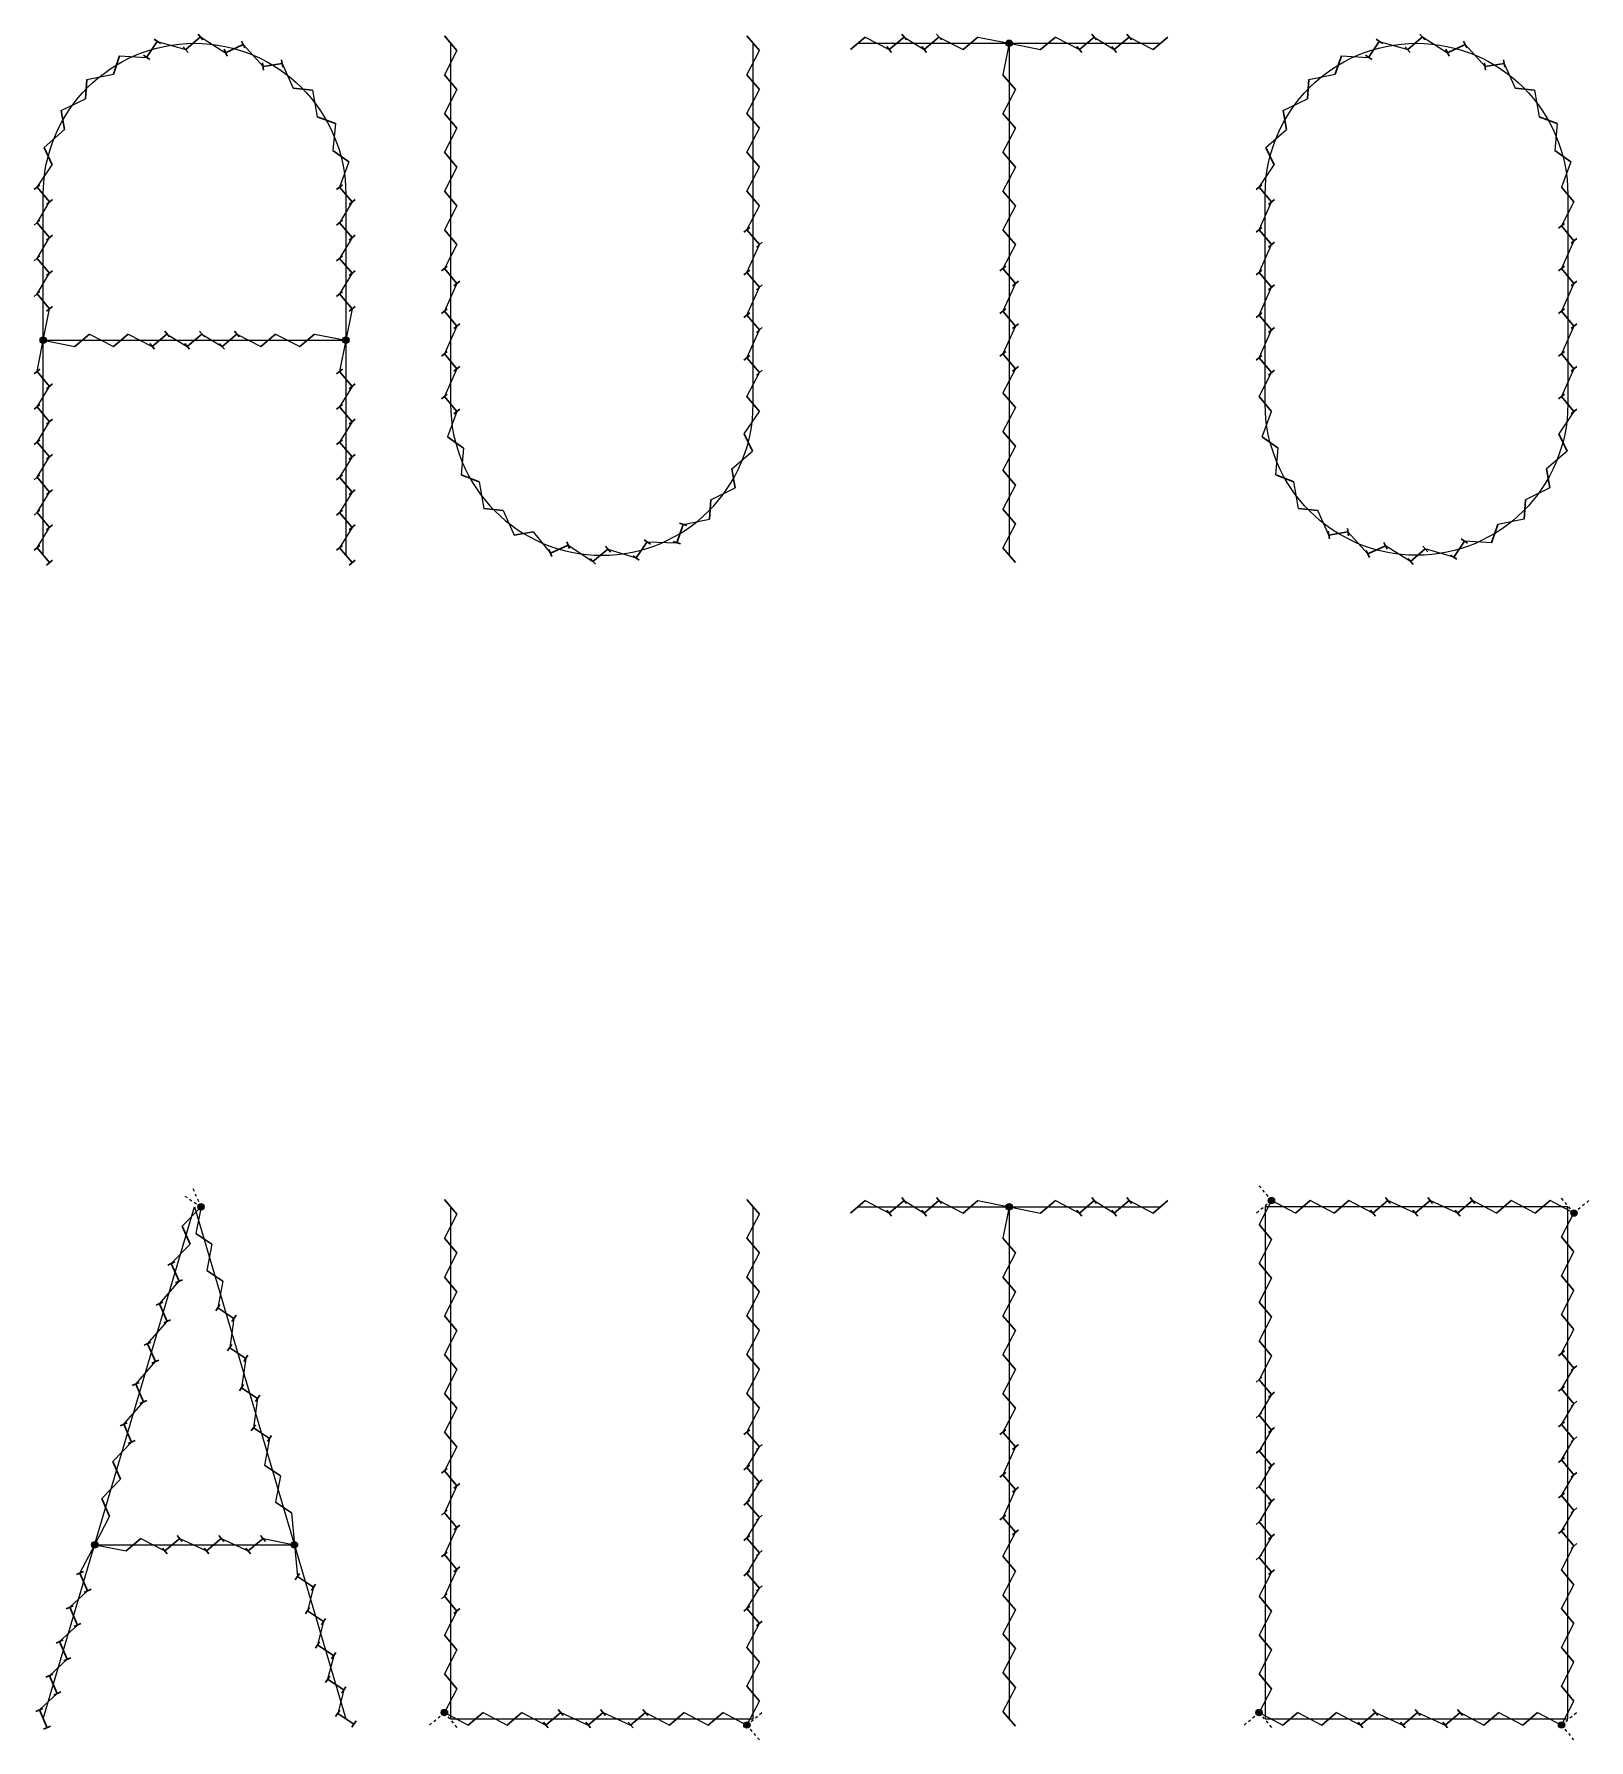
# Model space of a CAD drawing. Header units: millimetres. Extents: x -1 to 575, y -99 to 129.
# Drawn here: x -0.7 to 119.5, y -91.6 to 40.3 of the extents above; entities that cross this region are included whole.
import ezdxf

# ---------------------------------------------------------------- set-up
doc = ezdxf.new("R2010")
doc.units = ezdxf.units.MM
doc.layers.add('AUTOSTITCH', color=7, linetype='Continuous')
doc.layers.add('AUTOSTITCH_STITCHES', color=7, linetype='Continuous')
doc.layers.add('SHOWCASE_GUIDES', color=8, linetype='Continuous', plot=False)

# ---------------------------------------------------------------- blocks, each defined once
blk = doc.blocks.new('ST-8')
at = {"layer": 'AUTOSTITCH', "color": 7, "lineweight": 30}
for p, q in [((7.99, 38.5), (8.82, 39.75)), ((11.02, 39.11), (12.16, 40.09)), ((5.42, 37.21), (5.9, 38.63)), ((14.1, 38.87), (15.46, 39.5)), ((17, 37.8), (18.48, 38.04)), ((3.26, 35.31), (3.37, 36.8)), ((19.34, 36.13), (20.83, 35.98)), ((1.65, 32.92), (1.38, 34.39)), ((21.18, 33.92), (22.59, 33.39)), ((0.7, 30.2), (0.06, 31.55)), ((22.4, 31.31), (23.63, 30.44)), ((0.48, 27.33), (-0.48, 28.47)), ((22.92, 28.47), (23.88, 27.33)), ((0.48, 24.57), (-0.48, 25.72)), ((22.92, 25.72), (23.88, 24.57)), ((0.48, 21.81), (-0.48, 22.96)), ((22.92, 22.96), (23.88, 21.81)), ((0.48, 19.06), (-0.48, 20.21)), ((22.92, 20.21), (23.88, 19.06)), ((2.43, 16.15), (3.57, 17.11)), ((5.43, 16.15), (6.57, 17.11)), ((8.43, 16.15), (9.57, 17.11)), ((11.13, 16.15), (12.27, 17.11)), ((13.83, 16.15), (14.97, 17.11)), ((16.83, 16.15), (17.97, 17.11)), ((19.83, 16.15), (20.97, 17.11)), ((0.48, 13.06), (-0.48, 14.21)), ((22.92, 14.21), (23.88, 13.06)), ((0.48, 10.33), (-0.48, 11.48)), ((22.92, 11.48), (23.88, 10.33)), ((0.48, 7.6), (-0.48, 8.75)), ((22.92, 8.75), (23.88, 7.6)), ((0.48, 4.88), (-0.48, 6.03)), ((22.92, 6.03), (23.88, 4.88)), ((0.48, 2.15), (-0.48, 3.3)), ((22.92, 3.3), (23.88, 2.15)), ((0.48, -0.57), (-0.48, 0.57)), ((22.92, 0.57), (23.88, -0.57))]:
    blk.add_line(p, q, dxfattribs=at)
for points in [[(8.58, 39.91), (9.07, 39.59)], [(11.97, 40.31), (12.35, 39.86)], [(15.34, 39.77), (15.58, 39.24)], [(7.75, 38.67), (8.24, 38.34)], [(10.83, 39.33), (11.21, 38.89)], [(13.98, 39.14), (14.22, 38.61)], [(18.43, 38.33), (18.53, 37.75)], [(16.95, 38.09), (17.04, 37.52)], [(-0.71, 28.29), (-0.26, 28.66)], [(23.14, 28.66), (22.69, 28.29)], [(0.26, 27.14), (0.71, 27.51)], [(24.11, 27.51), (23.66, 27.14)], [(-0.71, 25.53), (-0.26, 25.91)], [(23.14, 25.91), (22.69, 25.53)], [(0.26, 24.38), (0.71, 24.76)], [(24.11, 24.76), (23.66, 24.38)], [(-0.71, 22.77), (-0.26, 23.15)], [(23.14, 23.15), (22.69, 22.77)], [(0.26, 21.63), (0.71, 22)], [(24.11, 22), (23.66, 21.63)], [(-0.71, 20.02), (-0.26, 20.39)], [(23.14, 20.39), (22.69, 20.02)], [(0.26, 18.87), (0.71, 19.25)], [(24.11, 19.25), (23.66, 18.87)], [(9.39, 17.34), (9.76, 16.89)], [(12.09, 17.34), (12.46, 16.89)], [(14.79, 17.34), (15.16, 16.89)], [(8.24, 16.37), (8.61, 15.93)], [(10.94, 16.37), (11.31, 15.93)], [(13.64, 16.37), (14.01, 15.93)], [(-0.71, 14.02), (-0.26, 14.39)], [(0.26, 12.87), (0.71, 13.25)], [(23.14, 14.39), (22.69, 14.02)], [(24.11, 13.25), (23.66, 12.87)], [(-0.71, 11.29), (-0.26, 11.67)], [(23.14, 11.67), (22.69, 11.29)], [(0.26, 10.14), (0.71, 10.52)], [(24.11, 10.52), (23.66, 10.14)], [(-0.71, 8.57), (-0.26, 8.94)], [(23.14, 8.94), (22.69, 8.57)], [(0.26, 7.42), (0.71, 7.79)], [(24.11, 7.79), (23.66, 7.42)], [(-0.71, 5.84), (-0.26, 6.22)], [(23.14, 6.22), (22.69, 5.84)], [(0.26, 4.69), (0.71, 5.07)], [(24.11, 5.07), (23.66, 4.69)], [(-0.71, 3.11), (-0.26, 3.49)], [(23.14, 3.49), (22.69, 3.11)], [(0.26, 1.96), (0.71, 2.34)], [(24.11, 2.34), (23.66, 1.96)], [(-0.71, 0.39), (-0.26, 0.76)], [(23.14, 0.76), (22.69, 0.39)], [(0.26, -0.76), (0.71, -0.39)], [(24.11, -0.39), (23.66, -0.76)]]:
    blk.add_lwpolyline(points, dxfattribs=at)
at = {"layer": 'AUTOSTITCH', "color": 7, "lineweight": 0, "const_width": 0.25}
for points in [[(-0.12, 16.63, 1), (0.12, 16.63, 1)], [(23.27, 16.63, 1), (23.52, 16.63, 1)]]:
    blk.add_lwpolyline(points, format="xyb", close=True, dxfattribs=at)
at = {"layer": 'AUTOSTITCH', "color": 7, "lineweight": 0}
for centre in [(0, 16.63), (23.4, 16.63)]:
    blk.add_circle(centre, 0.25, dxfattribs=at)
at = {"layer": 'AUTOSTITCH_STITCHES', "color": 7, "lineweight": 9}
for p, q in [((8.82, 39.75), (11.02, 39.11)), ((12.16, 40.09), (14.1, 38.87)), ((5.9, 38.63), (7.99, 38.5)), ((15.46, 39.5), (17, 37.8)), ((3.37, 36.8), (5.42, 37.21)), ((18.48, 38.04), (19.34, 36.13)), ((20.83, 35.98), (21.18, 33.92)), ((1.38, 34.39), (3.26, 35.31)), ((22.59, 33.39), (22.4, 31.31)), ((0.06, 31.55), (1.65, 32.92)), ((23.63, 30.44), (22.92, 28.47)), ((-0.48, 28.47), (0.7, 30.2)), ((-0.48, 25.72), (0.48, 27.33)), ((23.88, 27.33), (22.92, 25.72)), ((-0.48, 22.96), (0.48, 24.57)), ((23.88, 24.57), (22.92, 22.96)), ((-0.48, 20.21), (0.48, 21.81)), ((23.88, 21.81), (22.92, 20.21)), ((0, 16.63), (0.48, 19.06)), ((23.88, 19.06), (23.4, 16.63)), ((-0.48, 14.21), (0, 16.63)), ((0, 16.63), (2.43, 16.15)), ((3.57, 17.11), (5.43, 16.15)), ((6.57, 17.11), (8.43, 16.15)), ((9.57, 17.11), (11.13, 16.15)), ((12.27, 17.11), (13.83, 16.15)), ((14.97, 17.11), (16.83, 16.15)), ((17.97, 17.11), (19.83, 16.15)), ((20.97, 17.11), (23.4, 16.63)), ((23.4, 16.63), (22.92, 14.21)), ((-0.48, 11.48), (0.48, 13.06)), ((23.88, 13.06), (22.92, 11.48)), ((-0.48, 8.75), (0.48, 10.33)), ((23.88, 10.33), (22.92, 8.75)), ((-0.48, 6.03), (0.48, 7.6)), ((23.88, 7.6), (22.92, 6.03)), ((-0.48, 3.3), (0.48, 4.88)), ((23.88, 4.88), (22.92, 3.3)), ((-0.48, 0.57), (0.48, 2.15)), ((23.88, 2.15), (22.92, 0.57))]:
    blk.add_line(p, q, dxfattribs=at)
blk = doc.blocks.new('ST-9')
at = {"layer": 'AUTOSTITCH', "color": 7, "lineweight": 30}
for p, q in [((31.02, 40.17), (31.98, 39.03)), ((55.38, 39.03), (54.42, 40.17)), ((31.02, 37.17), (31.98, 36.03)), ((55.38, 36.03), (54.42, 37.17)), ((31.02, 34.17), (31.98, 33.03)), ((55.38, 33.03), (54.42, 34.17)), ((31.02, 31.17), (31.98, 30.03)), ((55.38, 30.03), (54.42, 31.17)), ((31.02, 28.17), (31.98, 27.03)), ((55.38, 27.03), (54.42, 28.17)), ((31.02, 25.17), (31.98, 24.03)), ((55.38, 24.03), (54.42, 25.17)), ((31.02, 22.17), (31.98, 21.03)), ((55.38, 20.73), (54.42, 21.87)), ((31.02, 18.87), (31.98, 17.73)), ((55.38, 17.43), (54.42, 18.57)), ((31.02, 15.57), (31.98, 14.43)), ((55.38, 14.13), (54.42, 15.27)), ((31.02, 12.27), (31.98, 11.13)), ((55.38, 11.13), (54.42, 12.27)), ((54.84, 8.05), (54.2, 9.4)), ((31.27, 9.16), (32.5, 8.29)), ((53.52, 5.21), (53.25, 6.68)), ((32.31, 6.21), (33.72, 5.68)), ((51.53, 2.8), (51.64, 4.29)), ((34.07, 3.62), (35.56, 3.47)), ((36.42, 1.56), (37.9, 1.8)), ((49, 0.97), (49.48, 2.39)), ((39.22, 0.17), (40.6, 0.77)), ((42.51, -0.48), (43.67, 0.48)), ((45.85, -0.2), (46.71, 1.03))]:
    blk.add_line(p, q, dxfattribs=at)
for points in [[(54.19, 24.99), (54.64, 25.36)], [(55.16, 23.84), (55.61, 24.21)], [(31.24, 22.36), (30.79, 21.99)], [(32.21, 21.21), (31.76, 20.84)], [(54.19, 21.69), (54.64, 22.06)], [(55.16, 20.54), (55.61, 20.91)], [(31.24, 19.06), (30.79, 18.69)], [(54.19, 18.39), (54.64, 18.76)], [(32.21, 17.91), (31.76, 17.54)], [(55.16, 17.24), (55.61, 17.61)], [(31.24, 15.76), (30.79, 15.39)], [(32.21, 14.61), (31.76, 14.24)], [(54.19, 15.09), (54.64, 15.46)], [(55.16, 13.94), (55.61, 14.31)], [(31.24, 12.46), (30.79, 12.09)], [(32.21, 11.31), (31.76, 10.94)], [(49.21, 2.48), (49.76, 2.29)], [(39.1, 0.44), (39.34, -0.1)], [(40.48, 1.04), (40.71, 0.51)], [(43.48, 0.7), (43.86, 0.25)], [(46.47, 1.2), (46.95, 0.86)], [(48.72, 1.06), (49.27, 0.87)], [(42.33, -0.25), (42.7, -0.7)], [(45.61, -0.04), (46.09, -0.37)]]:
    blk.add_lwpolyline(points, dxfattribs=at)
at = {"layer": 'AUTOSTITCH_STITCHES', "color": 7, "lineweight": 9}
for p, q in [((31.98, 39.03), (31.02, 37.17)), ((54.42, 37.17), (55.38, 39.03)), ((31.98, 36.03), (31.02, 34.17)), ((54.42, 34.17), (55.38, 36.03)), ((31.98, 33.03), (31.02, 31.17)), ((54.42, 31.17), (55.38, 33.03)), ((31.98, 30.03), (31.02, 28.17)), ((54.42, 28.17), (55.38, 30.03)), ((31.98, 27.03), (31.02, 25.17)), ((54.42, 25.17), (55.38, 27.03)), ((31.98, 24.03), (31.02, 22.17)), ((54.42, 21.87), (55.38, 24.03)), ((31.98, 21.03), (31.02, 18.87)), ((54.42, 18.57), (55.38, 20.73)), ((31.98, 17.73), (31.02, 15.57)), ((54.42, 15.27), (55.38, 17.43)), ((31.98, 14.43), (31.02, 12.27)), ((54.42, 12.27), (55.38, 14.13)), ((31.98, 11.13), (31.27, 9.16)), ((54.2, 9.4), (55.38, 11.13)), ((32.5, 8.29), (32.31, 6.21)), ((53.25, 6.68), (54.84, 8.05)), ((33.72, 5.68), (34.07, 3.62)), ((51.64, 4.29), (53.52, 5.21)), ((35.56, 3.47), (36.42, 1.56)), ((49.48, 2.39), (51.53, 2.8)), ((37.9, 1.8), (39.22, 0.17)), ((40.6, 0.77), (42.51, -0.48)), ((43.67, 0.48), (45.85, -0.2)), ((46.71, 1.03), (49, 0.97))]:
    blk.add_line(p, q, dxfattribs=at)
blk = doc.blocks.new('ST-10')
at = {"layer": 'AUTOSTITCH', "color": 7, "lineweight": 30}
for p, q in [((62.43, 39.12), (63.57, 40.08)), ((65.43, 39.12), (66.57, 40.08)), ((68.13, 39.12), (69.27, 40.08)), ((71.13, 39.12), (72.27, 40.08)), ((77.13, 39.12), (78.27, 40.08)), ((80.13, 39.12), (81.27, 40.08)), ((82.83, 39.12), (83.97, 40.08)), ((85.83, 39.12), (86.97, 40.08)), ((74.22, 37.17), (75.18, 36.03)), ((74.22, 34.17), (75.18, 33.03)), ((74.22, 31.17), (75.18, 30.03)), ((74.22, 28.17), (75.18, 27.03)), ((74.22, 25.17), (75.18, 24.03)), ((74.22, 22.17), (75.18, 21.03)), ((74.22, 18.87), (75.18, 17.73)), ((74.22, 15.57), (75.18, 14.43)), ((74.22, 12.57), (75.18, 11.43)), ((74.22, 9.57), (75.18, 8.43)), ((74.22, 6.57), (75.18, 5.43)), ((74.22, 3.57), (75.18, 2.43)), ((74.22, 0.57), (75.18, -0.57))]:
    blk.add_line(p, q, dxfattribs=at)
for points in [[(66.39, 40.31), (66.76, 39.86)], [(69.09, 40.31), (69.46, 39.86)], [(81.09, 40.31), (81.46, 39.86)], [(83.79, 40.31), (84.16, 39.86)], [(65.24, 39.34), (65.61, 38.89)], [(67.94, 39.34), (68.31, 38.89)], [(79.94, 39.34), (80.31, 38.89)], [(82.64, 39.34), (83.01, 38.89)], [(74.44, 22.36), (73.99, 21.99)], [(75.41, 21.21), (74.96, 20.84)], [(74.44, 19.06), (73.99, 18.69)], [(75.41, 17.91), (74.96, 17.54)], [(74.44, 15.76), (73.99, 15.39)], [(75.41, 14.61), (74.96, 14.24)]]:
    blk.add_lwpolyline(points, dxfattribs=at)
at = {"layer": 'AUTOSTITCH', "color": 7, "lineweight": 0, "const_width": 0.25}
blk.add_lwpolyline([(74.58, 39.6, 1), (74.83, 39.6, 1)], format="xyb", close=True, dxfattribs=at)
at = {"layer": 'AUTOSTITCH', "color": 7, "lineweight": 0}
blk.add_circle((74.7, 39.6), 0.25, dxfattribs=at)
at = {"layer": 'AUTOSTITCH_STITCHES', "color": 7, "lineweight": 9}
for p, q in [((63.57, 40.08), (65.43, 39.12)), ((66.57, 40.08), (68.13, 39.12)), ((69.27, 40.08), (71.13, 39.12)), ((72.27, 40.08), (74.7, 39.6)), ((74.7, 39.6), (74.22, 37.17)), ((74.7, 39.6), (77.13, 39.12)), ((78.27, 40.08), (80.13, 39.12)), ((81.27, 40.08), (82.83, 39.12)), ((83.97, 40.08), (85.83, 39.12)), ((75.18, 36.03), (74.22, 34.17)), ((75.18, 33.03), (74.22, 31.17)), ((75.18, 30.03), (74.22, 28.17)), ((75.18, 27.03), (74.22, 25.17)), ((75.18, 24.03), (74.22, 22.17)), ((75.18, 21.03), (74.22, 18.87)), ((75.18, 17.73), (74.22, 15.57)), ((75.18, 14.43), (74.22, 12.57)), ((75.18, 11.43), (74.22, 9.57)), ((75.18, 8.43), (74.22, 6.57)), ((75.18, 5.43), (74.22, 3.57)), ((75.18, 2.43), (74.22, 0.57))]:
    blk.add_line(p, q, dxfattribs=at)
blk = doc.blocks.new('ST-11')
at = {"layer": 'AUTOSTITCH', "color": 7, "lineweight": 30}
for p, q in [((102.49, 38.5), (103.32, 39.75)), ((105.52, 39.11), (106.66, 40.09)), ((99.92, 37.21), (100.4, 38.63)), ((108.6, 38.87), (109.96, 39.5)), ((111.5, 37.8), (112.98, 38.04)), ((97.76, 35.31), (97.87, 36.8)), ((113.84, 36.13), (115.33, 35.98)), ((96.15, 32.92), (95.88, 34.39)), ((115.68, 33.92), (117.09, 33.39)), ((95.2, 30.2), (94.56, 31.55)), ((116.9, 31.31), (118.13, 30.44)), ((94.98, 27.33), (94.02, 28.47)), ((117.42, 28.47), (118.38, 27.33)), ((94.98, 24.03), (94.02, 25.17)), ((117.42, 25.47), (118.38, 24.33)), ((94.98, 20.73), (94.02, 21.87)), ((117.42, 22.17), (118.38, 21.03)), ((94.98, 17.43), (94.02, 18.57)), ((117.42, 18.87), (118.38, 17.73)), ((94.98, 14.13), (94.02, 15.27)), ((117.42, 15.57), (118.38, 14.43)), ((94.98, 11.13), (94.02, 12.27)), ((117.42, 12.27), (118.38, 11.13)), ((117.2, 9.4), (117.84, 8.05)), ((95.5, 8.29), (94.27, 9.16)), ((116.25, 6.68), (116.52, 5.21)), ((96.72, 5.68), (95.31, 6.21)), ((114.64, 4.29), (114.53, 2.8)), ((98.56, 3.47), (97.07, 3.62)), ((100.9, 1.8), (99.42, 1.56)), ((112.48, 2.39), (112, 0.97)), ((103.8, 0.73), (102.44, 0.1)), ((106.88, 0.49), (105.74, -0.49)), ((109.91, 1.1), (109.08, -0.15))]:
    blk.add_line(p, q, dxfattribs=at)
for points in [[(103.08, 39.91), (103.57, 39.59)], [(106.47, 40.31), (106.85, 39.86)], [(109.84, 39.77), (110.08, 39.24)], [(102.25, 38.67), (102.74, 38.34)], [(105.33, 39.33), (105.71, 38.89)], [(108.48, 39.14), (108.72, 38.61)], [(112.93, 38.33), (113.03, 37.75)], [(111.45, 38.09), (111.54, 37.52)], [(93.79, 28.29), (94.24, 28.66)], [(94.76, 27.14), (95.21, 27.51)], [(93.79, 24.99), (94.24, 25.36)], [(117.64, 25.66), (117.19, 25.29)], [(94.76, 23.84), (95.21, 24.21)], [(118.61, 24.51), (118.16, 24.14)], [(93.79, 21.69), (94.24, 22.06)], [(117.64, 22.36), (117.19, 21.99)], [(118.61, 21.21), (118.16, 20.84)], [(94.76, 20.54), (95.21, 20.91)], [(93.79, 18.39), (94.24, 18.76)], [(117.64, 19.06), (117.19, 18.69)], [(94.76, 17.24), (95.21, 17.61)], [(118.61, 17.91), (118.16, 17.54)], [(93.79, 15.09), (94.24, 15.46)], [(117.64, 15.76), (117.19, 15.39)], [(118.61, 14.61), (118.16, 14.24)], [(94.76, 13.94), (95.21, 14.31)], [(117.64, 12.46), (117.19, 12.09)], [(118.61, 11.31), (118.16, 10.94)], [(99.47, 1.27), (99.37, 1.85)], [(100.95, 1.51), (100.86, 2.08)], [(102.56, -0.17), (102.32, 0.36)], [(103.92, 0.46), (103.68, 0.99)], [(107.07, 0.27), (106.69, 0.71)], [(109.32, -0.31), (108.83, 0.01)], [(110.15, 0.93), (109.66, 1.26)], [(105.93, -0.71), (105.55, -0.26)]]:
    blk.add_lwpolyline(points, dxfattribs=at)
at = {"layer": 'AUTOSTITCH_STITCHES', "color": 7, "lineweight": 9}
for p, q in [((103.32, 39.75), (105.52, 39.11)), ((106.66, 40.09), (108.6, 38.87)), ((100.4, 38.63), (102.49, 38.5)), ((109.96, 39.5), (111.5, 37.8)), ((97.87, 36.8), (99.92, 37.21)), ((112.98, 38.04), (113.84, 36.13)), ((115.33, 35.98), (115.68, 33.92)), ((95.88, 34.39), (97.76, 35.31)), ((117.09, 33.39), (116.9, 31.31)), ((94.56, 31.55), (96.15, 32.92)), ((118.13, 30.44), (117.42, 28.47)), ((94.02, 28.47), (95.2, 30.2)), ((94.02, 25.17), (94.98, 27.33)), ((118.38, 27.33), (117.42, 25.47)), ((94.02, 21.87), (94.98, 24.03)), ((118.38, 24.33), (117.42, 22.17)), ((94.02, 18.57), (94.98, 20.73)), ((118.38, 21.03), (117.42, 18.87)), ((94.02, 15.27), (94.98, 17.43)), ((118.38, 17.73), (117.42, 15.57)), ((94.02, 12.27), (94.98, 14.13)), ((118.38, 14.43), (117.42, 12.27)), ((94.27, 9.16), (94.98, 11.13)), ((118.38, 11.13), (117.2, 9.4)), ((95.31, 6.21), (95.5, 8.29)), ((117.84, 8.05), (116.25, 6.68)), ((97.07, 3.62), (96.72, 5.68)), ((116.52, 5.21), (114.64, 4.29)), ((99.42, 1.56), (98.56, 3.47)), ((114.53, 2.8), (112.48, 2.39)), ((102.44, 0.1), (100.9, 1.8)), ((105.74, -0.49), (103.8, 0.73)), ((109.08, -0.15), (106.88, 0.49)), ((112, 0.97), (109.91, 1.1))]:
    blk.add_line(p, q, dxfattribs=at)
blk = doc.blocks.new('ST-18')
at = {"layer": 'AUTOSTITCH', "color": 7, "lineweight": 9}
for p, q in [((10.95, -49.57), (11.13, -49.69)), ((11.31, -49.81), (11.49, -49.93)), ((11.69, -49.22), (11.6, -49.02)), ((11.67, -50.04), (11.85, -50.16)), ((11.86, -49.61), (11.77, -49.42)), ((12.03, -50.01), (11.95, -49.81)), ((12.02, -50.28), (12.2, -50.4)), ((12.2, -50.4), (12.12, -50.2))]:
    blk.add_line(p, q, dxfattribs=at)
at = {"layer": 'AUTOSTITCH', "color": 7, "lineweight": 30}
for p, q in [((11.35, -53.28), (10.75, -51.9)), ((11.8, -52.45), (13.05, -53.28)), ((10.5, -56.15), (9.9, -54.78)), ((12.65, -55.33), (13.9, -56.15)), ((9.58, -59.26), (8.98, -57.89)), ((13.5, -58.2), (14.75, -59.03)), ((8.67, -62.37), (8.07, -61)), ((14.42, -61.3), (15.67, -62.13)), ((7.75, -65.48), (7.15, -64.11)), ((15.33, -64.39), (16.58, -65.22)), ((6.83, -68.59), (6.23, -67.22)), ((16.25, -67.49), (17.5, -68.32)), ((5.98, -71.47), (5.38, -70.09)), ((17.1, -70.37), (18.35, -71.2)), ((5.13, -74.35), (4.53, -72.97)), ((17.95, -73.24), (19.2, -74.07)), ((6.4, -77.02), (7.55, -76.05)), ((9.4, -77.02), (10.55, -76.05)), ((12.63, -77.02), (13.77, -76.05)), ((15.85, -77.02), (17, -76.05)), ((3.43, -80.1), (2.83, -78.73)), ((19.65, -79), (20.9, -79.83)), ((2.65, -82.75), (2.05, -81.37)), ((20.43, -81.65), (21.68, -82.47)), ((1.86, -85.39), (1.26, -84.02)), ((21.21, -84.29), (22.46, -85.12)), ((1.08, -88.04), (0.48, -86.67)), ((21.99, -86.94), (23.24, -87.77)), ((0.3, -90.69), (-0.3, -89.31)), ((22.77, -89.59), (24.03, -90.41))]:
    blk.add_line(p, q, dxfattribs=at)
at = {"layer": 'AUTOSTITCH', "color": 7, "lineweight": 0, "const_width": 0.25}
for points in [[(12.08, -50.4, 1), (12.33, -50.4, 1)], [(3.85, -76.54, 1), (4.1, -76.54, 1)], [(19.3, -76.54, 1), (19.55, -76.54, 1)]]:
    blk.add_lwpolyline(points, format="xyb", close=True, dxfattribs=at)
at = {"layer": 'AUTOSTITCH', "color": 7, "lineweight": 30}
for points in [[(9.64, -54.9), (10.17, -54.66)], [(10.23, -56.27), (10.77, -56.04)], [(8.72, -58.01), (9.25, -57.77)], [(13.66, -57.96), (13.34, -58.45)], [(9.32, -59.38), (9.85, -59.15)], [(14.91, -58.79), (14.59, -59.27)], [(7.8, -61.11), (8.33, -60.88)], [(14.58, -61.05), (14.26, -61.54)], [(15.83, -61.88), (15.51, -62.37)], [(8.4, -62.49), (8.93, -62.26)], [(6.88, -64.22), (7.42, -63.99)], [(15.49, -64.15), (15.17, -64.64)], [(7.48, -65.6), (8.01, -65.37)], [(16.74, -64.98), (16.42, -65.47)], [(5.96, -67.33), (6.5, -67.1)], [(16.41, -67.25), (16.09, -67.73)], [(6.56, -68.71), (7.1, -68.48)], [(17.66, -68.08), (17.34, -68.56)], [(10.36, -75.83), (10.74, -76.28)], [(13.59, -75.83), (13.96, -76.28)], [(16.81, -75.83), (17.18, -76.28)], [(9.22, -76.79), (9.59, -77.24)], [(12.44, -76.79), (12.81, -77.24)], [(15.66, -76.79), (16.04, -77.24)], [(2.56, -78.84), (3.1, -78.61)], [(19.81, -78.75), (19.49, -79.24)], [(3.16, -80.22), (3.7, -79.98)], [(21.06, -79.58), (20.74, -80.07)], [(1.78, -81.49), (2.31, -81.26)], [(20.59, -81.4), (20.27, -81.89)], [(2.38, -82.86), (2.91, -82.63)], [(21.84, -82.23), (21.52, -82.72)], [(1, -84.14), (1.53, -83.9)], [(21.37, -84.05), (21.05, -84.54)], [(1.6, -85.51), (2.13, -85.28)], [(22.62, -84.88), (22.3, -85.36)], [(0.21, -86.78), (0.75, -86.55)], [(22.15, -86.7), (21.83, -87.18)], [(0.81, -88.16), (1.35, -87.92)], [(23.4, -87.52), (23.08, -88.01)], [(-0.57, -89.43), (-0.03, -89.2)], [(22.94, -89.34), (22.61, -89.83)], [(0.03, -90.8), (0.57, -90.57)], [(24.19, -90.17), (23.86, -90.66)]]:
    blk.add_lwpolyline(points, dxfattribs=at)
at = {"layer": 'AUTOSTITCH', "color": 7, "lineweight": 0}
for centre in [(12.2, -50.4), (3.98, -76.54), (19.42, -76.54)]:
    blk.add_circle(centre, 0.25, dxfattribs=at)
at = {"layer": 'AUTOSTITCH_STITCHES', "color": 7, "lineweight": 9}
for p, q in [((10.75, -51.9), (12.2, -50.4)), ((12.2, -50.4), (11.8, -52.45)), ((9.9, -54.78), (11.35, -53.28)), ((13.05, -53.28), (12.65, -55.33)), ((8.98, -57.89), (10.5, -56.15)), ((13.9, -56.15), (13.5, -58.2)), ((8.07, -61), (9.58, -59.26)), ((14.75, -59.03), (14.42, -61.3)), ((7.15, -64.11), (8.67, -62.37)), ((15.67, -62.13), (15.33, -64.39)), ((6.23, -67.22), (7.75, -65.48)), ((16.58, -65.22), (16.25, -67.49)), ((5.38, -70.09), (6.83, -68.59)), ((17.5, -68.32), (17.1, -70.37)), ((18.35, -71.2), (17.95, -73.24)), ((4.53, -72.97), (5.98, -71.47)), ((3.98, -76.54), (5.13, -74.35)), ((19.2, -74.07), (19.42, -76.54)), ((7.55, -76.05), (9.4, -77.02)), ((10.55, -76.05), (12.63, -77.02)), ((13.77, -76.05), (15.85, -77.02)), ((17, -76.05), (19.42, -76.54)), ((2.83, -78.73), (3.98, -76.54)), ((3.98, -76.54), (6.4, -77.02)), ((19.42, -76.54), (19.65, -79)), ((2.05, -81.37), (3.43, -80.1)), ((20.9, -79.83), (20.43, -81.65)), ((1.26, -84.02), (2.65, -82.75)), ((21.68, -82.47), (21.21, -84.29)), ((0.48, -86.67), (1.86, -85.39)), ((22.46, -85.12), (21.99, -86.94)), ((-0.3, -89.31), (1.08, -88.04)), ((23.24, -87.77), (22.77, -89.59))]:
    blk.add_line(p, q, dxfattribs=at)
blk = doc.blocks.new('ST-19')
at = {"layer": 'AUTOSTITCH', "color": 7, "lineweight": 30}
for p, q in [((31.02, -49.83), (31.98, -50.97)), ((55.38, -50.97), (54.42, -49.83)), ((31.02, -52.83), (31.98, -53.97)), ((55.38, -53.97), (54.42, -52.83)), ((31.02, -55.83), (31.98, -56.97)), ((55.38, -56.97), (54.42, -55.83)), ((31.02, -58.83), (31.98, -59.97)), ((55.38, -59.97), (54.42, -58.83)), ((31.02, -61.83), (31.98, -62.97)), ((55.38, -62.97), (54.42, -61.83)), ((31.02, -64.83), (31.98, -65.97)), ((55.38, -65.97), (54.42, -64.83)), ((31.02, -67.83), (31.98, -68.97)), ((55.38, -68.97), (54.42, -67.83)), ((31.02, -70.83), (31.98, -71.97)), ((55.38, -71.71), (54.42, -70.56)), ((55.38, -74.44), (54.42, -73.29)), ((31.02, -74.06), (31.98, -75.21)), ((55.38, -77.17), (54.42, -76.02)), ((31.02, -77.29), (31.98, -78.44)), ((55.38, -79.9), (54.42, -78.75)), ((31.02, -80.52), (31.98, -81.67)), ((55.38, -82.63), (54.42, -81.48)), ((31.02, -83.52), (31.98, -84.67)), ((55.38, -85.63), (54.42, -84.48)), ((31.02, -86.52), (31.98, -87.67)), ((55.38, -88.63), (54.42, -87.48)), ((32.87, -90.48), (34.02, -89.52)), ((35.87, -90.48), (37.02, -89.52)), ((38.87, -90.48), (40.02, -89.52)), ((42.14, -90.48), (43.29, -89.52)), ((45.42, -90.48), (46.57, -89.52)), ((48.42, -90.48), (49.57, -89.52)), ((51.42, -90.48), (52.57, -89.52))]:
    blk.add_line(p, q, dxfattribs=at)
at = {"layer": 'AUTOSTITCH', "color": 7, "lineweight": 9}
for p, q in [((30.85, -89.66), (31.02, -89.52)), ((31.02, -89.52), (31.16, -89.68)), ((55.4, -89.66), (55.57, -89.52)), ((29.87, -90.48), (30.03, -90.34)), ((30.2, -90.21), (30.36, -90.07)), ((30.53, -89.93), (30.69, -89.79)), ((31.29, -89.85), (31.43, -90.01)), ((31.57, -90.17), (31.71, -90.34)), ((31.84, -90.5), (31.98, -90.67)), ((54.42, -90.48), (54.58, -90.34)), ((54.56, -90.65), (54.42, -90.48)), ((54.83, -90.97), (54.69, -90.81)), ((54.75, -90.21), (54.91, -90.07)), ((55.07, -89.93), (55.24, -89.79)), ((55.11, -91.3), (54.97, -91.14)), ((55.38, -91.63), (55.24, -91.47))]:
    blk.add_line(p, q, dxfattribs=at)
at = {"layer": 'AUTOSTITCH', "color": 7, "lineweight": 30}
for points in [[(54.19, -68.01), (54.64, -67.64)], [(55.16, -69.16), (55.61, -68.79)], [(31.24, -70.64), (30.79, -71.01)], [(54.19, -70.74), (54.64, -70.37)], [(32.21, -71.79), (31.76, -72.16)], [(55.16, -71.89), (55.61, -71.52)], [(31.24, -73.87), (30.79, -74.24)], [(54.19, -73.48), (54.64, -73.1)], [(32.21, -75.02), (31.76, -75.39)], [(55.16, -74.63), (55.61, -74.25)], [(54.19, -76.21), (54.64, -75.83)], [(31.24, -77.1), (30.79, -77.48)], [(55.16, -77.36), (55.61, -76.98)], [(32.21, -78.25), (31.76, -78.62)], [(54.19, -78.94), (54.64, -78.56)], [(31.24, -80.33), (30.79, -80.71)], [(55.16, -80.09), (55.61, -79.71)], [(32.21, -81.48), (31.76, -81.85)], [(54.19, -81.67), (54.64, -81.29)], [(55.16, -82.82), (55.61, -82.44)], [(39.83, -89.29), (40.21, -89.74)], [(43.1, -89.29), (43.48, -89.74)], [(46.38, -89.29), (46.75, -89.74)], [(38.68, -90.26), (39.06, -90.71)], [(41.96, -90.26), (42.33, -90.71)], [(45.23, -90.26), (45.61, -90.71)]]:
    blk.add_lwpolyline(points, dxfattribs=at)
at = {"layer": 'AUTOSTITCH', "color": 7, "lineweight": 0, "const_width": 0.25}
for points in [[(30.89, -89.52, 1), (31.14, -89.52, 1)], [(54.29, -90.48, 1), (54.54, -90.48, 1)]]:
    blk.add_lwpolyline(points, format="xyb", close=True, dxfattribs=at)
at = {"layer": 'AUTOSTITCH', "color": 7, "lineweight": 0}
for centre in [(31.02, -89.52), (54.42, -90.48)]:
    blk.add_circle(centre, 0.25, dxfattribs=at)
at = {"layer": 'AUTOSTITCH_STITCHES', "color": 7, "lineweight": 9}
for p, q in [((31.98, -50.97), (31.02, -52.83)), ((54.42, -52.83), (55.38, -50.97)), ((31.98, -53.97), (31.02, -55.83)), ((54.42, -55.83), (55.38, -53.97)), ((31.98, -56.97), (31.02, -58.83)), ((54.42, -58.83), (55.38, -56.97)), ((31.98, -59.97), (31.02, -61.83)), ((54.42, -61.83), (55.38, -59.97)), ((31.98, -62.97), (31.02, -64.83)), ((54.42, -64.83), (55.38, -62.97)), ((31.98, -65.97), (31.02, -67.83)), ((54.42, -67.83), (55.38, -65.97)), ((31.98, -68.97), (31.02, -70.83)), ((54.42, -70.56), (55.38, -68.97)), ((31.98, -71.97), (31.02, -74.06)), ((54.42, -73.29), (55.38, -71.71)), ((31.98, -75.21), (31.02, -77.29)), ((54.42, -76.02), (55.38, -74.44)), ((54.42, -78.75), (55.38, -77.17)), ((31.98, -78.44), (31.02, -80.52)), ((54.42, -81.48), (55.38, -79.9)), ((31.98, -81.67), (31.02, -83.52)), ((54.42, -84.48), (55.38, -82.63)), ((31.98, -84.67), (31.02, -86.52)), ((54.42, -87.48), (55.38, -85.63)), ((31.98, -87.67), (31.02, -89.52)), ((31.02, -89.52), (32.87, -90.48)), ((34.02, -89.52), (35.87, -90.48)), ((37.02, -89.52), (38.87, -90.48)), ((40.02, -89.52), (42.14, -90.48)), ((43.29, -89.52), (45.42, -90.48)), ((46.57, -89.52), (48.42, -90.48)), ((49.57, -89.52), (51.42, -90.48)), ((52.57, -89.52), (54.42, -90.48)), ((54.42, -90.48), (55.38, -88.63))]:
    blk.add_line(p, q, dxfattribs=at)
blk = doc.blocks.new('ST-20')
at = {"layer": 'AUTOSTITCH', "color": 7, "lineweight": 30}
for p, q in [((62.43, -50.88), (63.57, -49.92)), ((65.43, -50.88), (66.57, -49.92)), ((68.13, -50.88), (69.27, -49.92)), ((71.13, -50.88), (72.27, -49.92)), ((77.13, -50.88), (78.27, -49.92)), ((80.13, -50.88), (81.27, -49.92)), ((82.83, -50.88), (83.97, -49.92)), ((85.83, -50.88), (86.97, -49.92)), ((74.22, -52.83), (75.18, -53.97)), ((74.22, -55.83), (75.18, -56.97)), ((74.22, -58.83), (75.18, -59.97)), ((74.22, -61.83), (75.18, -62.97)), ((74.22, -64.83), (75.18, -65.97)), ((74.22, -67.83), (75.18, -68.97)), ((74.22, -71.13), (75.18, -72.27)), ((74.22, -74.43), (75.18, -75.57)), ((74.22, -77.43), (75.18, -78.57)), ((74.22, -80.43), (75.18, -81.57)), ((74.22, -83.43), (75.18, -84.57)), ((74.22, -86.43), (75.18, -87.57)), ((74.22, -89.43), (75.18, -90.57))]:
    blk.add_line(p, q, dxfattribs=at)
for points in [[(66.39, -49.69), (66.76, -50.14)], [(69.09, -49.69), (69.46, -50.14)], [(81.09, -49.69), (81.46, -50.14)], [(83.79, -49.69), (84.16, -50.14)], [(65.24, -50.66), (65.61, -51.11)], [(67.94, -50.66), (68.31, -51.11)], [(79.94, -50.66), (80.31, -51.11)], [(82.64, -50.66), (83.01, -51.11)], [(74.44, -67.64), (73.99, -68.01)], [(75.41, -68.79), (74.96, -69.16)], [(74.44, -70.94), (73.99, -71.31)], [(75.41, -72.09), (74.96, -72.46)], [(74.44, -74.24), (73.99, -74.61)], [(75.41, -75.39), (74.96, -75.76)]]:
    blk.add_lwpolyline(points, dxfattribs=at)
at = {"layer": 'AUTOSTITCH', "color": 7, "lineweight": 0, "const_width": 0.25}
blk.add_lwpolyline([(74.58, -50.4, 1), (74.83, -50.4, 1)], format="xyb", close=True, dxfattribs=at)
at = {"layer": 'AUTOSTITCH', "color": 7, "lineweight": 0}
blk.add_circle((74.7, -50.4), 0.25, dxfattribs=at)
at = {"layer": 'AUTOSTITCH_STITCHES', "color": 7, "lineweight": 9}
for p, q in [((63.57, -49.92), (65.43, -50.88)), ((66.57, -49.92), (68.13, -50.88)), ((69.27, -49.92), (71.13, -50.88)), ((72.27, -49.92), (74.7, -50.4)), ((78.27, -49.92), (80.13, -50.88)), ((81.27, -49.92), (82.83, -50.88)), ((83.97, -49.92), (85.83, -50.88)), ((74.7, -50.4), (74.22, -52.83)), ((74.7, -50.4), (77.13, -50.88)), ((75.18, -53.97), (74.22, -55.83)), ((75.18, -56.97), (74.22, -58.83)), ((75.18, -59.97), (74.22, -61.83)), ((75.18, -62.97), (74.22, -64.83)), ((75.18, -65.97), (74.22, -67.83)), ((75.18, -68.97), (74.22, -71.13)), ((75.18, -72.27), (74.22, -74.43)), ((75.18, -75.57), (74.22, -77.43)), ((75.18, -78.57), (74.22, -80.43)), ((75.18, -81.57), (74.22, -83.43)), ((75.18, -84.57), (74.22, -86.43)), ((75.18, -87.57), (74.22, -89.43))]:
    blk.add_line(p, q, dxfattribs=at)
blk = doc.blocks.new('ST-21')
at = {"layer": 'AUTOSTITCH', "color": 7, "lineweight": 9}
for p, q in [((94.02, -48.77), (94.16, -48.93)), ((94.29, -49.1), (94.43, -49.26)), ((94.57, -49.43), (94.71, -49.59)), ((94.98, -49.92), (94.82, -50.06)), ((94.84, -49.75), (94.98, -49.92)), ((117.56, -49.9), (117.42, -49.73)), ((117.83, -50.23), (117.69, -50.06)), ((119.53, -49.92), (119.37, -50.06)), ((94, -50.74), (93.83, -50.88)), ((94.33, -50.47), (94.16, -50.61)), ((94.65, -50.19), (94.49, -50.33)), ((118.11, -50.55), (117.97, -50.39)), ((118.38, -50.88), (118.24, -50.72)), ((118.55, -50.74), (118.38, -50.88)), ((118.87, -50.47), (118.71, -50.61)), ((119.2, -50.19), (119.04, -50.33)), ((93.85, -89.66), (94.02, -89.52)), ((94.02, -89.52), (94.16, -89.68)), ((118.4, -89.66), (118.57, -89.52)), ((92.87, -90.48), (93.03, -90.34)), ((93.2, -90.21), (93.36, -90.07)), ((93.53, -89.93), (93.69, -89.79)), ((94.29, -89.85), (94.43, -90.01)), ((94.57, -90.17), (94.71, -90.34)), ((94.84, -90.5), (94.98, -90.67)), ((117.42, -90.48), (117.58, -90.34)), ((117.56, -90.65), (117.42, -90.48)), ((117.83, -90.97), (117.69, -90.81)), ((117.75, -90.21), (117.91, -90.07)), ((118.07, -89.93), (118.24, -89.79)), ((118.11, -91.3), (117.97, -91.14)), ((118.38, -91.63), (118.24, -91.47))]:
    blk.add_line(p, q, dxfattribs=at)
at = {"layer": 'AUTOSTITCH', "color": 7, "lineweight": 30}
for p, q in [((97.98, -49.92), (96.83, -50.88)), ((100.98, -49.92), (99.83, -50.88)), ((103.98, -49.92), (102.83, -50.88)), ((107.26, -49.92), (106.11, -50.88)), ((110.53, -49.92), (109.38, -50.88)), ((113.53, -49.92), (112.38, -50.88)), ((116.53, -49.92), (115.38, -50.88)), ((94.02, -51.77), (94.98, -52.92)), ((118.38, -53.88), (117.42, -52.73)), ((94.02, -54.77), (94.98, -55.92)), ((118.38, -56.88), (117.42, -55.73)), ((94.02, -57.77), (94.98, -58.92)), ((118.38, -59.88), (117.42, -58.73)), ((94.02, -60.77), (94.98, -61.92)), ((118.38, -62.88), (117.42, -61.73)), ((94.02, -63.77), (94.98, -64.92)), ((118.38, -65.63), (117.42, -64.48)), ((94.02, -66.52), (94.98, -67.67)), ((118.38, -68.38), (117.42, -67.23)), ((94.02, -69.27), (94.98, -70.42)), ((118.38, -71.13), (117.42, -69.98)), ((94.02, -72.02), (94.98, -73.17)), ((118.38, -73.88), (117.42, -72.73)), ((94.02, -74.77), (94.98, -75.92)), ((118.38, -76.63), (117.42, -75.48)), ((94.02, -77.52), (94.98, -78.67)), ((118.38, -79.63), (117.42, -78.48)), ((94.02, -80.52), (94.98, -81.67)), ((118.38, -82.63), (117.42, -81.48)), ((94.02, -83.52), (94.98, -84.67)), ((118.38, -85.63), (117.42, -84.48)), ((94.02, -86.52), (94.98, -87.67)), ((118.38, -88.63), (117.42, -87.48)), ((95.87, -90.48), (97.02, -89.52)), ((98.87, -90.48), (100.02, -89.52)), ((101.87, -90.48), (103.02, -89.52)), ((105.14, -90.48), (106.29, -89.52)), ((108.42, -90.48), (109.57, -89.52)), ((111.42, -90.48), (112.57, -89.52)), ((114.42, -90.48), (115.57, -89.52))]:
    blk.add_line(p, q, dxfattribs=at)
at = {"layer": 'AUTOSTITCH', "color": 7, "lineweight": 0, "const_width": 0.25}
for points in [[(94.86, -49.92, 1), (95.11, -49.92, 1)], [(118.26, -50.88, 1), (118.51, -50.88, 1)], [(93.89, -89.52, 1), (94.14, -89.52, 1)], [(117.29, -90.48, 1), (117.54, -90.48, 1)]]:
    blk.add_lwpolyline(points, format="xyb", close=True, dxfattribs=at)
at = {"layer": 'AUTOSTITCH', "color": 7, "lineweight": 30}
for points in [[(104.17, -50.14), (103.79, -49.69)], [(107.44, -50.14), (107.07, -49.69)], [(110.72, -50.14), (110.34, -49.69)], [(103.02, -51.11), (102.65, -50.66)], [(106.3, -51.11), (105.92, -50.66)], [(109.57, -51.11), (109.19, -50.66)], [(117.19, -61.92), (117.64, -61.55)], [(118.16, -63.07), (118.61, -62.69)], [(94.24, -63.58), (93.79, -63.96)], [(117.19, -64.67), (117.64, -64.29)], [(95.21, -64.73), (94.76, -65.11)], [(118.16, -65.82), (118.61, -65.44)], [(94.24, -66.33), (93.79, -66.71)], [(117.19, -67.42), (117.64, -67.04)], [(95.21, -67.48), (94.76, -67.86)], [(118.16, -68.57), (118.61, -68.19)], [(94.24, -69.08), (93.79, -69.46)], [(117.19, -70.17), (117.64, -69.79)], [(95.21, -70.23), (94.76, -70.61)], [(118.16, -71.32), (118.61, -70.94)], [(94.24, -71.83), (93.79, -72.21)], [(117.19, -72.92), (117.64, -72.54)], [(95.21, -72.98), (94.76, -73.36)], [(118.16, -74.07), (118.61, -73.69)], [(94.24, -74.58), (93.79, -74.96)], [(95.21, -75.73), (94.76, -76.11)], [(117.19, -75.67), (117.64, -75.29)], [(118.16, -76.82), (118.61, -76.44)], [(94.24, -77.33), (93.79, -77.71)], [(95.21, -78.48), (94.76, -78.85)], [(102.83, -89.29), (103.21, -89.74)], [(106.1, -89.29), (106.48, -89.74)], [(109.38, -89.29), (109.75, -89.74)], [(101.68, -90.26), (102.06, -90.71)], [(104.96, -90.26), (105.33, -90.71)], [(108.23, -90.26), (108.61, -90.71)]]:
    blk.add_lwpolyline(points, dxfattribs=at)
at = {"layer": 'AUTOSTITCH', "color": 7, "lineweight": 0}
for centre in [(94.98, -49.92), (118.38, -50.88), (94.02, -89.52), (117.42, -90.48)]:
    blk.add_circle(centre, 0.25, dxfattribs=at)
at = {"layer": 'AUTOSTITCH_STITCHES', "color": 7, "lineweight": 9}
for p, q in [((94.98, -49.92), (94.02, -51.77)), ((96.83, -50.88), (94.98, -49.92)), ((99.83, -50.88), (97.98, -49.92)), ((102.83, -50.88), (100.98, -49.92)), ((106.11, -50.88), (103.98, -49.92)), ((109.38, -50.88), (107.26, -49.92)), ((112.38, -50.88), (110.53, -49.92)), ((115.38, -50.88), (113.53, -49.92)), ((118.38, -50.88), (116.53, -49.92)), ((117.42, -52.73), (118.38, -50.88)), ((94.98, -52.92), (94.02, -54.77)), ((117.42, -55.73), (118.38, -53.88)), ((94.98, -55.92), (94.02, -57.77)), ((117.42, -58.73), (118.38, -56.88)), ((94.98, -58.92), (94.02, -60.77)), ((117.42, -61.73), (118.38, -59.88)), ((94.98, -61.92), (94.02, -63.77)), ((117.42, -64.48), (118.38, -62.88)), ((94.98, -64.92), (94.02, -66.52)), ((117.42, -67.23), (118.38, -65.63)), ((94.98, -67.67), (94.02, -69.27)), ((117.42, -69.98), (118.38, -68.38)), ((94.98, -70.42), (94.02, -72.02)), ((117.42, -72.73), (118.38, -71.13)), ((94.98, -73.17), (94.02, -74.77)), ((117.42, -75.48), (118.38, -73.88)), ((94.98, -75.92), (94.02, -77.52)), ((117.42, -78.48), (118.38, -76.63)), ((94.98, -78.67), (94.02, -80.52)), ((117.42, -81.48), (118.38, -79.63)), ((94.98, -81.67), (94.02, -83.52)), ((117.42, -84.48), (118.38, -82.63)), ((94.98, -84.67), (94.02, -86.52)), ((117.42, -87.48), (118.38, -85.63)), ((94.98, -87.67), (94.02, -89.52)), ((94.02, -89.52), (95.87, -90.48)), ((97.02, -89.52), (98.87, -90.48)), ((100.02, -89.52), (101.87, -90.48)), ((103.02, -89.52), (105.14, -90.48)), ((106.29, -89.52), (108.42, -90.48)), ((109.57, -89.52), (111.42, -90.48)), ((112.57, -89.52), (114.42, -90.48)), ((115.57, -89.52), (117.42, -90.48)), ((117.42, -90.48), (118.38, -88.63))]:
    blk.add_line(p, q, dxfattribs=at)

msp = doc.modelspace()

# ---------------------------------------------------------------- linework, layer by layer
at = {"layer": 'SHOWCASE_GUIDES'}
for points in [[(0, 0), (0, 27.9, -1), (23.4, 27.9), (23.4, 0)], [(31.5, 39.6), (31.5, 11.7, 1), (54.9, 11.7), (54.9, 39.6)]]:
    msp.add_lwpolyline(points, format="xyb", dxfattribs=at)
for points in [[(63, 39.6), (86.4, 39.6)], [(74.7, 39.6), (74.7, 0)], [(0, 16.63), (23.4, 16.63)], [(0, -90), (11.7, -50.4), (23.4, -90)], [(31.5, -50.4), (31.5, -90), (54.9, -90), (54.9, -50.4)], [(63, -50.4), (86.4, -50.4)], [(74.7, -50.4), (74.7, -90)], [(3.98, -76.54), (19.42, -76.54)]]:
    msp.add_lwpolyline(points, dxfattribs=at)
msp.add_lwpolyline([(94.5, 11.7), (94.5, 27.9, -1), (117.9, 27.9), (117.9, 11.7, -1)], format="xyb", close=True, dxfattribs=at)
msp.add_lwpolyline([(94.5, -90), (117.9, -90), (117.9, -50.4), (94.5, -50.4)], close=True, dxfattribs=at)

# ---------------------------------------------------------------- block references
at = {"layer": 'AUTOSTITCH'}
for name in ['ST-8', 'ST-9', 'ST-10', 'ST-11', 'ST-21', 'ST-18', 'ST-19', 'ST-20']:
    msp.add_blockref(name, (0, 0), dxfattribs=at)

doc.saveas('drawing.dxf')
